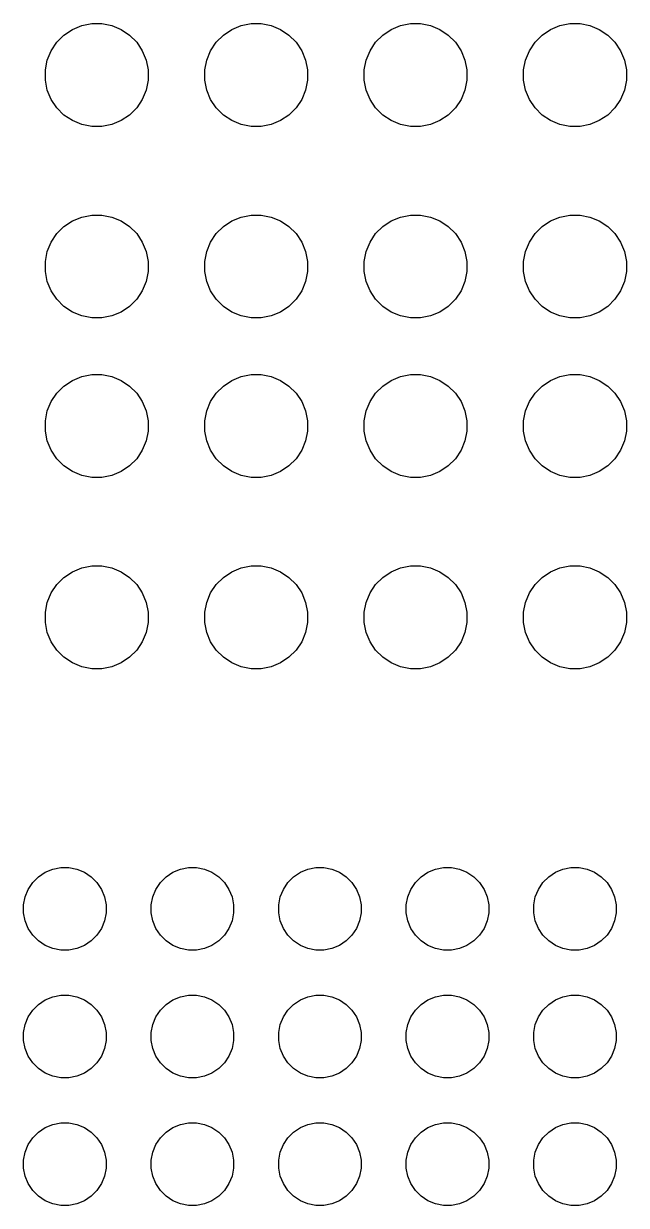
# Model space of a CAD drawing. Extents: x -0.94 to -0.14, y 0.03 to 3.35.
# Drawn here: x -0.51 to -0.138, y 1.726 to 2.455 of the extents above; entities that cross this region are included whole.
import ezdxf

# ---------------------------------------------------------------- set-up
doc = ezdxf.new("R2010")
doc.units = 0
doc.header["$MEASUREMENT"] = 0
doc.layers.add('BLACK', color=7, linetype='CONTINUOUS')

msp = doc.modelspace()

# ---------------------------------------------------------------- linework, layer by layer
at = {"layer": 'BLACK', "linetype": 'CONTINUOUS'}
for p, q in [((-0.4848, 2.44808), (-0.4796, 2.45155)), ((-0.4796, 2.45155), (-0.47382, 2.45394)), ((-0.47382, 2.45394), (-0.46769, 2.45516)), ((-0.46769, 2.45516), (-0.46144, 2.45516)), ((-0.46144, 2.45516), (-0.45531, 2.45394)), ((-0.45531, 2.45394), (-0.44953, 2.45155)), ((-0.44953, 2.45155), (-0.44434, 2.44808)), ((-0.38637, 2.44808), (-0.38117, 2.45155)), ((-0.38117, 2.45155), (-0.3754, 2.45394)), ((-0.3754, 2.45394), (-0.36927, 2.45516)), ((-0.36927, 2.45516), (-0.36302, 2.45516)), ((-0.36302, 2.45516), (-0.35688, 2.45394)), ((-0.35688, 2.45394), (-0.35111, 2.45155)), ((-0.35111, 2.45155), (-0.34591, 2.44808)), ((-0.28795, 2.44808), (-0.28275, 2.45155)), ((-0.28275, 2.45155), (-0.27697, 2.45394)), ((-0.27697, 2.45394), (-0.27084, 2.45516)), ((-0.27084, 2.45516), (-0.26459, 2.45516)), ((-0.26459, 2.45516), (-0.25846, 2.45394)), ((-0.25846, 2.45394), (-0.25268, 2.45155)), ((-0.25268, 2.45155), (-0.24749, 2.44808)), ((-0.18952, 2.44808), (-0.18432, 2.45155)), ((-0.18432, 2.45155), (-0.17855, 2.45394)), ((-0.17855, 2.45394), (-0.17242, 2.45516)), ((-0.17242, 2.45516), (-0.16617, 2.45516)), ((-0.16617, 2.45516), (-0.16003, 2.45394)), ((-0.16003, 2.45394), (-0.15426, 2.45155)), ((-0.15426, 2.45155), (-0.14906, 2.44808)), ((-0.49269, 2.43846), (-0.48922, 2.44366)), ((-0.48922, 2.44366), (-0.4848, 2.44808)), ((-0.44434, 2.44808), (-0.43992, 2.44366)), ((-0.43992, 2.44366), (-0.43644, 2.43846)), ((-0.39427, 2.43846), (-0.39079, 2.44366)), ((-0.39079, 2.44366), (-0.38637, 2.44808)), ((-0.34591, 2.44808), (-0.34149, 2.44366)), ((-0.34149, 2.44366), (-0.33802, 2.43846)), ((-0.29584, 2.43846), (-0.29237, 2.44366)), ((-0.29237, 2.44366), (-0.28795, 2.44808)), ((-0.24749, 2.44808), (-0.24307, 2.44366)), ((-0.24307, 2.44366), (-0.23959, 2.43846)), ((-0.19742, 2.43846), (-0.19394, 2.44366)), ((-0.19394, 2.44366), (-0.18952, 2.44808)), ((-0.14906, 2.44808), (-0.14464, 2.44366)), ((-0.14464, 2.44366), (-0.14117, 2.43846)), ((-0.49508, 2.43268), (-0.49269, 2.43846)), ((-0.43644, 2.43846), (-0.43405, 2.43268)), ((-0.39666, 2.43268), (-0.39427, 2.43846)), ((-0.33802, 2.43846), (-0.33563, 2.43268)), ((-0.29823, 2.43268), (-0.29584, 2.43846)), ((-0.23959, 2.43846), (-0.2372, 2.43268)), ((-0.19981, 2.43268), (-0.19742, 2.43846)), ((-0.14117, 2.43846), (-0.13877, 2.43268)), ((-0.4963, 2.42655), (-0.49508, 2.43268)), ((-0.43405, 2.43268), (-0.43283, 2.42655)), ((-0.39788, 2.42655), (-0.39666, 2.43268)), ((-0.33563, 2.43268), (-0.33441, 2.42655)), ((-0.29945, 2.42655), (-0.29823, 2.43268)), ((-0.2372, 2.43268), (-0.23598, 2.42655)), ((-0.20103, 2.42655), (-0.19981, 2.43268)), ((-0.13877, 2.43268), (-0.13756, 2.42655)), ((-0.4963, 2.4203), (-0.4963, 2.42655)), ((-0.43283, 2.42655), (-0.43283, 2.4203)), ((-0.39788, 2.4203), (-0.39788, 2.42655)), ((-0.33441, 2.42655), (-0.33441, 2.4203)), ((-0.29945, 2.4203), (-0.29945, 2.42655)), ((-0.23598, 2.42655), (-0.23598, 2.4203)), ((-0.20103, 2.4203), (-0.20103, 2.42655)), ((-0.13756, 2.42655), (-0.13756, 2.4203)), ((-0.49508, 2.41417), (-0.4963, 2.4203)), ((-0.49269, 2.40839), (-0.49508, 2.41417)), ((-0.43405, 2.41417), (-0.43644, 2.40839)), ((-0.43283, 2.4203), (-0.43405, 2.41417)), ((-0.39666, 2.41417), (-0.39788, 2.4203)), ((-0.39427, 2.40839), (-0.39666, 2.41417)), ((-0.33563, 2.41417), (-0.33802, 2.40839)), ((-0.33441, 2.4203), (-0.33563, 2.41417)), ((-0.29823, 2.41417), (-0.29945, 2.4203)), ((-0.29584, 2.40839), (-0.29823, 2.41417)), ((-0.2372, 2.41417), (-0.23959, 2.40839)), ((-0.23598, 2.4203), (-0.2372, 2.41417)), ((-0.19981, 2.41417), (-0.20103, 2.4203)), ((-0.19742, 2.40839), (-0.19981, 2.41417)), ((-0.13877, 2.41417), (-0.14117, 2.40839)), ((-0.13756, 2.4203), (-0.13877, 2.41417)), ((-0.48922, 2.40319), (-0.49269, 2.40839)), ((-0.43644, 2.40839), (-0.43992, 2.40319)), ((-0.39079, 2.40319), (-0.39427, 2.40839)), ((-0.33802, 2.40839), (-0.34149, 2.40319)), ((-0.29237, 2.40319), (-0.29584, 2.40839)), ((-0.23959, 2.40839), (-0.24307, 2.40319)), ((-0.19394, 2.40319), (-0.19742, 2.40839)), ((-0.14117, 2.40839), (-0.14464, 2.40319)), ((-0.4848, 2.39877), (-0.48922, 2.40319)), ((-0.43992, 2.40319), (-0.44434, 2.39877)), ((-0.38637, 2.39877), (-0.39079, 2.40319)), ((-0.34149, 2.40319), (-0.34591, 2.39877)), ((-0.28795, 2.39877), (-0.29237, 2.40319)), ((-0.24307, 2.40319), (-0.24749, 2.39877)), ((-0.18952, 2.39877), (-0.19394, 2.40319)), ((-0.14464, 2.40319), (-0.14906, 2.39877)), ((-0.4796, 2.3953), (-0.4848, 2.39877)), ((-0.47382, 2.39291), (-0.4796, 2.3953)), ((-0.46769, 2.39169), (-0.47382, 2.39291)), ((-0.45531, 2.39291), (-0.46144, 2.39169)), ((-0.44953, 2.3953), (-0.45531, 2.39291)), ((-0.44434, 2.39877), (-0.44953, 2.3953)), ((-0.38117, 2.3953), (-0.38637, 2.39877)), ((-0.3754, 2.39291), (-0.38117, 2.3953)), ((-0.36927, 2.39169), (-0.3754, 2.39291)), ((-0.35688, 2.39291), (-0.36302, 2.39169)), ((-0.35111, 2.3953), (-0.35688, 2.39291)), ((-0.34591, 2.39877), (-0.35111, 2.3953)), ((-0.28275, 2.3953), (-0.28795, 2.39877)), ((-0.27697, 2.39291), (-0.28275, 2.3953)), ((-0.27084, 2.39169), (-0.27697, 2.39291)), ((-0.25846, 2.39291), (-0.26459, 2.39169)), ((-0.25268, 2.3953), (-0.25846, 2.39291)), ((-0.24749, 2.39877), (-0.25268, 2.3953)), ((-0.18432, 2.3953), (-0.18952, 2.39877)), ((-0.17855, 2.39291), (-0.18432, 2.3953)), ((-0.17242, 2.39169), (-0.17855, 2.39291)), ((-0.16003, 2.39291), (-0.16617, 2.39169)), ((-0.15426, 2.3953), (-0.16003, 2.39291)), ((-0.14906, 2.39877), (-0.15426, 2.3953)), ((-0.46144, 2.39169), (-0.46769, 2.39169)), ((-0.36302, 2.39169), (-0.36927, 2.39169)), ((-0.26459, 2.39169), (-0.27084, 2.39169)), ((-0.16617, 2.39169), (-0.17242, 2.39169)), ((-0.4796, 2.33344), (-0.47382, 2.33583)), ((-0.47382, 2.33583), (-0.46769, 2.33705)), ((-0.46769, 2.33705), (-0.46144, 2.33705)), ((-0.46144, 2.33705), (-0.45531, 2.33583)), ((-0.45531, 2.33583), (-0.44953, 2.33344)), ((-0.38117, 2.33344), (-0.3754, 2.33583)), ((-0.3754, 2.33583), (-0.36927, 2.33705)), ((-0.36927, 2.33705), (-0.36302, 2.33705)), ((-0.36302, 2.33705), (-0.35688, 2.33583)), ((-0.35688, 2.33583), (-0.35111, 2.33344)), ((-0.28275, 2.33344), (-0.27697, 2.33583)), ((-0.27697, 2.33583), (-0.27084, 2.33705)), ((-0.27084, 2.33705), (-0.26459, 2.33705)), ((-0.26459, 2.33705), (-0.25846, 2.33583)), ((-0.25846, 2.33583), (-0.25268, 2.33344)), ((-0.18432, 2.33344), (-0.17855, 2.33583)), ((-0.17855, 2.33583), (-0.17242, 2.33705)), ((-0.17242, 2.33705), (-0.16617, 2.33705)), ((-0.16617, 2.33705), (-0.16003, 2.33583)), ((-0.16003, 2.33583), (-0.15426, 2.33344)), ((-0.48922, 2.32555), (-0.4848, 2.32997)), ((-0.4848, 2.32997), (-0.4796, 2.33344)), ((-0.44953, 2.33344), (-0.44434, 2.32997)), ((-0.44434, 2.32997), (-0.43992, 2.32555)), ((-0.39079, 2.32555), (-0.38637, 2.32997)), ((-0.38637, 2.32997), (-0.38117, 2.33344)), ((-0.35111, 2.33344), (-0.34591, 2.32997)), ((-0.34591, 2.32997), (-0.34149, 2.32555)), ((-0.29237, 2.32555), (-0.28795, 2.32997)), ((-0.28795, 2.32997), (-0.28275, 2.33344)), ((-0.25268, 2.33344), (-0.24749, 2.32997)), ((-0.24749, 2.32997), (-0.24307, 2.32555)), ((-0.19394, 2.32555), (-0.18952, 2.32997)), ((-0.18952, 2.32997), (-0.18432, 2.33344)), ((-0.15426, 2.33344), (-0.14906, 2.32997)), ((-0.14906, 2.32997), (-0.14464, 2.32555)), ((-0.49508, 2.31457), (-0.49269, 2.32035)), ((-0.49269, 2.32035), (-0.48922, 2.32555)), ((-0.43992, 2.32555), (-0.43644, 2.32035)), ((-0.43644, 2.32035), (-0.43405, 2.31457)), ((-0.39666, 2.31457), (-0.39427, 2.32035)), ((-0.39427, 2.32035), (-0.39079, 2.32555)), ((-0.34149, 2.32555), (-0.33802, 2.32035)), ((-0.33802, 2.32035), (-0.33563, 2.31457)), ((-0.29823, 2.31457), (-0.29584, 2.32035)), ((-0.29584, 2.32035), (-0.29237, 2.32555)), ((-0.24307, 2.32555), (-0.23959, 2.32035)), ((-0.23959, 2.32035), (-0.2372, 2.31457)), ((-0.19981, 2.31457), (-0.19742, 2.32035)), ((-0.19742, 2.32035), (-0.19394, 2.32555)), ((-0.14464, 2.32555), (-0.14117, 2.32035)), ((-0.14117, 2.32035), (-0.13877, 2.31457)), ((-0.4963, 2.30844), (-0.49508, 2.31457)), ((-0.43405, 2.31457), (-0.43283, 2.30844)), ((-0.39788, 2.30844), (-0.39666, 2.31457)), ((-0.33563, 2.31457), (-0.33441, 2.30844)), ((-0.29945, 2.30844), (-0.29823, 2.31457)), ((-0.2372, 2.31457), (-0.23598, 2.30844)), ((-0.20103, 2.30844), (-0.19981, 2.31457)), ((-0.13877, 2.31457), (-0.13756, 2.30844)), ((-0.4963, 2.30219), (-0.4963, 2.30844)), ((-0.43283, 2.30844), (-0.43283, 2.30219)), ((-0.39788, 2.30219), (-0.39788, 2.30844)), ((-0.33441, 2.30844), (-0.33441, 2.30219)), ((-0.29945, 2.30219), (-0.29945, 2.30844)), ((-0.23598, 2.30844), (-0.23598, 2.30219)), ((-0.20103, 2.30219), (-0.20103, 2.30844)), ((-0.13756, 2.30844), (-0.13756, 2.30219)), ((-0.49508, 2.29606), (-0.4963, 2.30219)), ((-0.43283, 2.30219), (-0.43405, 2.29606)), ((-0.39666, 2.29606), (-0.39788, 2.30219)), ((-0.33441, 2.30219), (-0.33563, 2.29606)), ((-0.29823, 2.29606), (-0.29945, 2.30219)), ((-0.23598, 2.30219), (-0.2372, 2.29606)), ((-0.19981, 2.29606), (-0.20103, 2.30219)), ((-0.13756, 2.30219), (-0.13877, 2.29606)), ((-0.49269, 2.29028), (-0.49508, 2.29606)), ((-0.48922, 2.28508), (-0.49269, 2.29028)), ((-0.43644, 2.29028), (-0.43992, 2.28508)), ((-0.43405, 2.29606), (-0.43644, 2.29028)), ((-0.39427, 2.29028), (-0.39666, 2.29606)), ((-0.39079, 2.28508), (-0.39427, 2.29028)), ((-0.33802, 2.29028), (-0.34149, 2.28508)), ((-0.33563, 2.29606), (-0.33802, 2.29028)), ((-0.29584, 2.29028), (-0.29823, 2.29606)), ((-0.29237, 2.28508), (-0.29584, 2.29028)), ((-0.23959, 2.29028), (-0.24307, 2.28508)), ((-0.2372, 2.29606), (-0.23959, 2.29028)), ((-0.19742, 2.29028), (-0.19981, 2.29606)), ((-0.19394, 2.28508), (-0.19742, 2.29028)), ((-0.14117, 2.29028), (-0.14464, 2.28508)), ((-0.13877, 2.29606), (-0.14117, 2.29028)), ((-0.4848, 2.28066), (-0.48922, 2.28508)), ((-0.43992, 2.28508), (-0.44434, 2.28066)), ((-0.38637, 2.28066), (-0.39079, 2.28508)), ((-0.34149, 2.28508), (-0.34591, 2.28066)), ((-0.28795, 2.28066), (-0.29237, 2.28508)), ((-0.24307, 2.28508), (-0.24749, 2.28066)), ((-0.18952, 2.28066), (-0.19394, 2.28508)), ((-0.14464, 2.28508), (-0.14906, 2.28066)), ((-0.4796, 2.27719), (-0.4848, 2.28066)), ((-0.47382, 2.2748), (-0.4796, 2.27719)), ((-0.44953, 2.27719), (-0.45531, 2.2748)), ((-0.44434, 2.28066), (-0.44953, 2.27719)), ((-0.38117, 2.27719), (-0.38637, 2.28066)), ((-0.3754, 2.2748), (-0.38117, 2.27719)), ((-0.35111, 2.27719), (-0.35688, 2.2748)), ((-0.34591, 2.28066), (-0.35111, 2.27719)), ((-0.28275, 2.27719), (-0.28795, 2.28066)), ((-0.27697, 2.2748), (-0.28275, 2.27719)), ((-0.25268, 2.27719), (-0.25846, 2.2748)), ((-0.24749, 2.28066), (-0.25268, 2.27719)), ((-0.18432, 2.27719), (-0.18952, 2.28066)), ((-0.17855, 2.2748), (-0.18432, 2.27719)), ((-0.15426, 2.27719), (-0.16003, 2.2748)), ((-0.14906, 2.28066), (-0.15426, 2.27719)), ((-0.46769, 2.27358), (-0.47382, 2.2748)), ((-0.46144, 2.27358), (-0.46769, 2.27358)), ((-0.45531, 2.2748), (-0.46144, 2.27358)), ((-0.36927, 2.27358), (-0.3754, 2.2748)), ((-0.36302, 2.27358), (-0.36927, 2.27358)), ((-0.35688, 2.2748), (-0.36302, 2.27358)), ((-0.27084, 2.27358), (-0.27697, 2.2748)), ((-0.26459, 2.27358), (-0.27084, 2.27358)), ((-0.25846, 2.2748), (-0.26459, 2.27358)), ((-0.17242, 2.27358), (-0.17855, 2.2748)), ((-0.16617, 2.27358), (-0.17242, 2.27358)), ((-0.16003, 2.2748), (-0.16617, 2.27358)), ((-0.48922, 2.22712), (-0.4848, 2.23154)), ((-0.4848, 2.23154), (-0.4796, 2.23501)), ((-0.4796, 2.23501), (-0.47382, 2.23741)), ((-0.47382, 2.23741), (-0.46769, 2.23863)), ((-0.46769, 2.23863), (-0.46144, 2.23863)), ((-0.46144, 2.23863), (-0.45531, 2.23741)), ((-0.45531, 2.23741), (-0.44953, 2.23501)), ((-0.44953, 2.23501), (-0.44434, 2.23154)), ((-0.44434, 2.23154), (-0.43992, 2.22712)), ((-0.39079, 2.22712), (-0.38637, 2.23154)), ((-0.38637, 2.23154), (-0.38117, 2.23501)), ((-0.38117, 2.23501), (-0.3754, 2.23741)), ((-0.3754, 2.23741), (-0.36927, 2.23863)), ((-0.36927, 2.23863), (-0.36302, 2.23863)), ((-0.36302, 2.23863), (-0.35688, 2.23741)), ((-0.35688, 2.23741), (-0.35111, 2.23501)), ((-0.35111, 2.23501), (-0.34591, 2.23154)), ((-0.34591, 2.23154), (-0.34149, 2.22712)), ((-0.29237, 2.22712), (-0.28795, 2.23154)), ((-0.28795, 2.23154), (-0.28275, 2.23501)), ((-0.28275, 2.23501), (-0.27697, 2.23741)), ((-0.27697, 2.23741), (-0.27084, 2.23863)), ((-0.27084, 2.23863), (-0.26459, 2.23863)), ((-0.26459, 2.23863), (-0.25846, 2.23741)), ((-0.25846, 2.23741), (-0.25268, 2.23501)), ((-0.25268, 2.23501), (-0.24749, 2.23154)), ((-0.24749, 2.23154), (-0.24307, 2.22712)), ((-0.19394, 2.22712), (-0.18952, 2.23154)), ((-0.18952, 2.23154), (-0.18432, 2.23501)), ((-0.18432, 2.23501), (-0.17855, 2.23741)), ((-0.17855, 2.23741), (-0.17242, 2.23863)), ((-0.17242, 2.23863), (-0.16617, 2.23863)), ((-0.16617, 2.23863), (-0.16003, 2.23741)), ((-0.16003, 2.23741), (-0.15426, 2.23501)), ((-0.15426, 2.23501), (-0.14906, 2.23154)), ((-0.14906, 2.23154), (-0.14464, 2.22712)), ((-0.49269, 2.22192), (-0.48922, 2.22712)), ((-0.43992, 2.22712), (-0.43644, 2.22192)), ((-0.39427, 2.22192), (-0.39079, 2.22712)), ((-0.34149, 2.22712), (-0.33802, 2.22192)), ((-0.29584, 2.22192), (-0.29237, 2.22712)), ((-0.24307, 2.22712), (-0.23959, 2.22192)), ((-0.19742, 2.22192), (-0.19394, 2.22712)), ((-0.14464, 2.22712), (-0.14117, 2.22192)), ((-0.49508, 2.21615), (-0.49269, 2.22192)), ((-0.43644, 2.22192), (-0.43405, 2.21615)), ((-0.39666, 2.21615), (-0.39427, 2.22192)), ((-0.33802, 2.22192), (-0.33563, 2.21615)), ((-0.29823, 2.21615), (-0.29584, 2.22192)), ((-0.23959, 2.22192), (-0.2372, 2.21615)), ((-0.19981, 2.21615), (-0.19742, 2.22192)), ((-0.14117, 2.22192), (-0.13877, 2.21615)), ((-0.4963, 2.21002), (-0.49508, 2.21615)), ((-0.4963, 2.20376), (-0.4963, 2.21002)), ((-0.43405, 2.21615), (-0.43283, 2.21002)), ((-0.43283, 2.21002), (-0.43283, 2.20376)), ((-0.39788, 2.21002), (-0.39666, 2.21615)), ((-0.39788, 2.20376), (-0.39788, 2.21002)), ((-0.33563, 2.21615), (-0.33441, 2.21002)), ((-0.33441, 2.21002), (-0.33441, 2.20376)), ((-0.29945, 2.21002), (-0.29823, 2.21615)), ((-0.29945, 2.20376), (-0.29945, 2.21002)), ((-0.2372, 2.21615), (-0.23598, 2.21002)), ((-0.23598, 2.21002), (-0.23598, 2.20376)), ((-0.20103, 2.21002), (-0.19981, 2.21615)), ((-0.20103, 2.20376), (-0.20103, 2.21002)), ((-0.13877, 2.21615), (-0.13756, 2.21002)), ((-0.13756, 2.21002), (-0.13756, 2.20376)), ((-0.49508, 2.19763), (-0.4963, 2.20376)), ((-0.43283, 2.20376), (-0.43405, 2.19763)), ((-0.39666, 2.19763), (-0.39788, 2.20376)), ((-0.33441, 2.20376), (-0.33563, 2.19763)), ((-0.29823, 2.19763), (-0.29945, 2.20376)), ((-0.23598, 2.20376), (-0.2372, 2.19763)), ((-0.19981, 2.19763), (-0.20103, 2.20376)), ((-0.13756, 2.20376), (-0.13877, 2.19763)), ((-0.49269, 2.19186), (-0.49508, 2.19763)), ((-0.43405, 2.19763), (-0.43644, 2.19186)), ((-0.39427, 2.19186), (-0.39666, 2.19763)), ((-0.33563, 2.19763), (-0.33802, 2.19186)), ((-0.29584, 2.19186), (-0.29823, 2.19763)), ((-0.2372, 2.19763), (-0.23959, 2.19186)), ((-0.19742, 2.19186), (-0.19981, 2.19763)), ((-0.13877, 2.19763), (-0.14117, 2.19186)), ((-0.48922, 2.18666), (-0.49269, 2.19186)), ((-0.43644, 2.19186), (-0.43992, 2.18666)), ((-0.39079, 2.18666), (-0.39427, 2.19186)), ((-0.33802, 2.19186), (-0.34149, 2.18666)), ((-0.29237, 2.18666), (-0.29584, 2.19186)), ((-0.23959, 2.19186), (-0.24307, 2.18666)), ((-0.19394, 2.18666), (-0.19742, 2.19186)), ((-0.14117, 2.19186), (-0.14464, 2.18666)), ((-0.4848, 2.18224), (-0.48922, 2.18666)), ((-0.4796, 2.17877), (-0.4848, 2.18224)), ((-0.44434, 2.18224), (-0.44953, 2.17877)), ((-0.43992, 2.18666), (-0.44434, 2.18224)), ((-0.38637, 2.18224), (-0.39079, 2.18666)), ((-0.38117, 2.17877), (-0.38637, 2.18224)), ((-0.34591, 2.18224), (-0.35111, 2.17877)), ((-0.34149, 2.18666), (-0.34591, 2.18224)), ((-0.28795, 2.18224), (-0.29237, 2.18666)), ((-0.28275, 2.17877), (-0.28795, 2.18224)), ((-0.24749, 2.18224), (-0.25268, 2.17877)), ((-0.24307, 2.18666), (-0.24749, 2.18224)), ((-0.18952, 2.18224), (-0.19394, 2.18666)), ((-0.18432, 2.17877), (-0.18952, 2.18224)), ((-0.14906, 2.18224), (-0.15426, 2.17877)), ((-0.14464, 2.18666), (-0.14906, 2.18224)), ((-0.47382, 2.17637), (-0.4796, 2.17877)), ((-0.46769, 2.17515), (-0.47382, 2.17637)), ((-0.46144, 2.17515), (-0.46769, 2.17515)), ((-0.45531, 2.17637), (-0.46144, 2.17515)), ((-0.44953, 2.17877), (-0.45531, 2.17637)), ((-0.3754, 2.17637), (-0.38117, 2.17877)), ((-0.36927, 2.17515), (-0.3754, 2.17637)), ((-0.36302, 2.17515), (-0.36927, 2.17515)), ((-0.35688, 2.17637), (-0.36302, 2.17515)), ((-0.35111, 2.17877), (-0.35688, 2.17637)), ((-0.27697, 2.17637), (-0.28275, 2.17877)), ((-0.27084, 2.17515), (-0.27697, 2.17637)), ((-0.26459, 2.17515), (-0.27084, 2.17515)), ((-0.25846, 2.17637), (-0.26459, 2.17515)), ((-0.25268, 2.17877), (-0.25846, 2.17637)), ((-0.17855, 2.17637), (-0.18432, 2.17877)), ((-0.17242, 2.17515), (-0.17855, 2.17637)), ((-0.16617, 2.17515), (-0.17242, 2.17515)), ((-0.16003, 2.17637), (-0.16617, 2.17515)), ((-0.15426, 2.17877), (-0.16003, 2.17637)), ((-0.4848, 2.11343), (-0.4796, 2.1169)), ((-0.4796, 2.1169), (-0.47382, 2.1193)), ((-0.47382, 2.1193), (-0.46769, 2.12052)), ((-0.46769, 2.12052), (-0.46144, 2.12052)), ((-0.46144, 2.12052), (-0.45531, 2.1193)), ((-0.45531, 2.1193), (-0.44953, 2.1169)), ((-0.44953, 2.1169), (-0.44434, 2.11343)), ((-0.38637, 2.11343), (-0.38117, 2.1169)), ((-0.38117, 2.1169), (-0.3754, 2.1193)), ((-0.3754, 2.1193), (-0.36927, 2.12052)), ((-0.36927, 2.12052), (-0.36302, 2.12052)), ((-0.36302, 2.12052), (-0.35688, 2.1193)), ((-0.35688, 2.1193), (-0.35111, 2.1169)), ((-0.35111, 2.1169), (-0.34591, 2.11343)), ((-0.28795, 2.11343), (-0.28275, 2.1169)), ((-0.28275, 2.1169), (-0.27697, 2.1193)), ((-0.27697, 2.1193), (-0.27084, 2.12052)), ((-0.27084, 2.12052), (-0.26459, 2.12052)), ((-0.26459, 2.12052), (-0.25846, 2.1193)), ((-0.25846, 2.1193), (-0.25268, 2.1169)), ((-0.25268, 2.1169), (-0.24749, 2.11343)), ((-0.18952, 2.11343), (-0.18432, 2.1169)), ((-0.18432, 2.1169), (-0.17855, 2.1193)), ((-0.17855, 2.1193), (-0.17242, 2.12052)), ((-0.17242, 2.12052), (-0.16617, 2.12052)), ((-0.16617, 2.12052), (-0.16003, 2.1193)), ((-0.16003, 2.1193), (-0.15426, 2.1169)), ((-0.15426, 2.1169), (-0.14906, 2.11343)), ((-0.49269, 2.10381), (-0.48922, 2.10901)), ((-0.48922, 2.10901), (-0.4848, 2.11343)), ((-0.44434, 2.11343), (-0.43992, 2.10901)), ((-0.43992, 2.10901), (-0.43644, 2.10381)), ((-0.39427, 2.10381), (-0.39079, 2.10901)), ((-0.39079, 2.10901), (-0.38637, 2.11343)), ((-0.34591, 2.11343), (-0.34149, 2.10901)), ((-0.34149, 2.10901), (-0.33802, 2.10381)), ((-0.29584, 2.10381), (-0.29237, 2.10901)), ((-0.29237, 2.10901), (-0.28795, 2.11343)), ((-0.24749, 2.11343), (-0.24307, 2.10901)), ((-0.24307, 2.10901), (-0.23959, 2.10381)), ((-0.19742, 2.10381), (-0.19394, 2.10901)), ((-0.19394, 2.10901), (-0.18952, 2.11343)), ((-0.14906, 2.11343), (-0.14464, 2.10901)), ((-0.14464, 2.10901), (-0.14117, 2.10381)), ((-0.49508, 2.09804), (-0.49269, 2.10381)), ((-0.43644, 2.10381), (-0.43405, 2.09804)), ((-0.39666, 2.09804), (-0.39427, 2.10381)), ((-0.33802, 2.10381), (-0.33563, 2.09804)), ((-0.29823, 2.09804), (-0.29584, 2.10381)), ((-0.23959, 2.10381), (-0.2372, 2.09804)), ((-0.19981, 2.09804), (-0.19742, 2.10381)), ((-0.14117, 2.10381), (-0.13877, 2.09804)), ((-0.4963, 2.09191), (-0.49508, 2.09804)), ((-0.43405, 2.09804), (-0.43283, 2.09191)), ((-0.39788, 2.09191), (-0.39666, 2.09804)), ((-0.33563, 2.09804), (-0.33441, 2.09191)), ((-0.29945, 2.09191), (-0.29823, 2.09804)), ((-0.2372, 2.09804), (-0.23598, 2.09191)), ((-0.20103, 2.09191), (-0.19981, 2.09804)), ((-0.13877, 2.09804), (-0.13756, 2.09191)), ((-0.4963, 2.08565), (-0.4963, 2.09191)), ((-0.43283, 2.09191), (-0.43283, 2.08565)), ((-0.39788, 2.08565), (-0.39788, 2.09191)), ((-0.33441, 2.09191), (-0.33441, 2.08565)), ((-0.29945, 2.08565), (-0.29945, 2.09191)), ((-0.23598, 2.09191), (-0.23598, 2.08565)), ((-0.20103, 2.08565), (-0.20103, 2.09191)), ((-0.13756, 2.09191), (-0.13756, 2.08565)), ((-0.49508, 2.07952), (-0.4963, 2.08565)), ((-0.49269, 2.07375), (-0.49508, 2.07952)), ((-0.43405, 2.07952), (-0.43644, 2.07375)), ((-0.43283, 2.08565), (-0.43405, 2.07952)), ((-0.39666, 2.07952), (-0.39788, 2.08565)), ((-0.39427, 2.07375), (-0.39666, 2.07952)), ((-0.33563, 2.07952), (-0.33802, 2.07375)), ((-0.33441, 2.08565), (-0.33563, 2.07952)), ((-0.29823, 2.07952), (-0.29945, 2.08565)), ((-0.29584, 2.07375), (-0.29823, 2.07952)), ((-0.2372, 2.07952), (-0.23959, 2.07375)), ((-0.23598, 2.08565), (-0.2372, 2.07952)), ((-0.19981, 2.07952), (-0.20103, 2.08565)), ((-0.19742, 2.07375), (-0.19981, 2.07952)), ((-0.13877, 2.07952), (-0.14117, 2.07375)), ((-0.13756, 2.08565), (-0.13877, 2.07952)), ((-0.48922, 2.06855), (-0.49269, 2.07375)), ((-0.43644, 2.07375), (-0.43992, 2.06855)), ((-0.39079, 2.06855), (-0.39427, 2.07375)), ((-0.33802, 2.07375), (-0.34149, 2.06855)), ((-0.29237, 2.06855), (-0.29584, 2.07375)), ((-0.23959, 2.07375), (-0.24307, 2.06855)), ((-0.19394, 2.06855), (-0.19742, 2.07375)), ((-0.14117, 2.07375), (-0.14464, 2.06855)), ((-0.4848, 2.06413), (-0.48922, 2.06855)), ((-0.4796, 2.06066), (-0.4848, 2.06413)), ((-0.44434, 2.06413), (-0.44953, 2.06066)), ((-0.43992, 2.06855), (-0.44434, 2.06413)), ((-0.38637, 2.06413), (-0.39079, 2.06855)), ((-0.38117, 2.06066), (-0.38637, 2.06413)), ((-0.34591, 2.06413), (-0.35111, 2.06066)), ((-0.34149, 2.06855), (-0.34591, 2.06413)), ((-0.28795, 2.06413), (-0.29237, 2.06855)), ((-0.28275, 2.06066), (-0.28795, 2.06413)), ((-0.24749, 2.06413), (-0.25268, 2.06066)), ((-0.24307, 2.06855), (-0.24749, 2.06413)), ((-0.18952, 2.06413), (-0.19394, 2.06855)), ((-0.18432, 2.06066), (-0.18952, 2.06413)), ((-0.14906, 2.06413), (-0.15426, 2.06066)), ((-0.14464, 2.06855), (-0.14906, 2.06413)), ((-0.47382, 2.05826), (-0.4796, 2.06066)), ((-0.46769, 2.05704), (-0.47382, 2.05826)), ((-0.46144, 2.05704), (-0.46769, 2.05704)), ((-0.45531, 2.05826), (-0.46144, 2.05704)), ((-0.44953, 2.06066), (-0.45531, 2.05826)), ((-0.3754, 2.05826), (-0.38117, 2.06066)), ((-0.36927, 2.05704), (-0.3754, 2.05826)), ((-0.36302, 2.05704), (-0.36927, 2.05704)), ((-0.35688, 2.05826), (-0.36302, 2.05704)), ((-0.35111, 2.06066), (-0.35688, 2.05826)), ((-0.27697, 2.05826), (-0.28275, 2.06066)), ((-0.27084, 2.05704), (-0.27697, 2.05826)), ((-0.26459, 2.05704), (-0.27084, 2.05704)), ((-0.25846, 2.05826), (-0.26459, 2.05704)), ((-0.25268, 2.06066), (-0.25846, 2.05826)), ((-0.17855, 2.05826), (-0.18432, 2.06066)), ((-0.17242, 2.05704), (-0.17855, 2.05826)), ((-0.16617, 2.05704), (-0.17242, 2.05704)), ((-0.16003, 2.05826), (-0.16617, 2.05704)), ((-0.15426, 2.06066), (-0.16003, 2.05826)), ((-0.49632, 1.93143), (-0.49168, 1.93335)), ((-0.49168, 1.93335), (-0.48676, 1.93433)), ((-0.48676, 1.93433), (-0.48174, 1.93433)), ((-0.48174, 1.93433), (-0.47682, 1.93335)), ((-0.47682, 1.93335), (-0.47219, 1.93143)), ((-0.41758, 1.93143), (-0.41294, 1.93335)), ((-0.41294, 1.93335), (-0.40802, 1.93433)), ((-0.40802, 1.93433), (-0.403, 1.93433)), ((-0.403, 1.93433), (-0.39808, 1.93335)), ((-0.39808, 1.93335), (-0.39345, 1.93143)), ((-0.33883, 1.93143), (-0.3342, 1.93335)), ((-0.3342, 1.93335), (-0.32928, 1.93433)), ((-0.32928, 1.93433), (-0.32426, 1.93433)), ((-0.32426, 1.93433), (-0.31934, 1.93335)), ((-0.31934, 1.93335), (-0.31471, 1.93143)), ((-0.26009, 1.93143), (-0.25546, 1.93335)), ((-0.25546, 1.93335), (-0.25054, 1.93433)), ((-0.25054, 1.93433), (-0.24552, 1.93433)), ((-0.24552, 1.93433), (-0.2406, 1.93335)), ((-0.2406, 1.93335), (-0.23597, 1.93143)), ((-0.18135, 1.93143), (-0.17672, 1.93335)), ((-0.17672, 1.93335), (-0.1718, 1.93433)), ((-0.1718, 1.93433), (-0.16678, 1.93433)), ((-0.16678, 1.93433), (-0.16186, 1.93335)), ((-0.16186, 1.93335), (-0.15723, 1.93143)), ((-0.50403, 1.92509), (-0.50049, 1.92864)), ((-0.50049, 1.92864), (-0.49632, 1.93143)), ((-0.47219, 1.93143), (-0.46802, 1.92864)), ((-0.46802, 1.92864), (-0.46447, 1.92509)), ((-0.42529, 1.92509), (-0.42175, 1.92864)), ((-0.42175, 1.92864), (-0.41758, 1.93143)), ((-0.39345, 1.93143), (-0.38928, 1.92864)), ((-0.38928, 1.92864), (-0.38573, 1.92509)), ((-0.34655, 1.92509), (-0.34301, 1.92864)), ((-0.34301, 1.92864), (-0.33883, 1.93143)), ((-0.31471, 1.93143), (-0.31054, 1.92864)), ((-0.31054, 1.92864), (-0.30699, 1.92509)), ((-0.26781, 1.92509), (-0.26427, 1.92864)), ((-0.26427, 1.92864), (-0.26009, 1.93143)), ((-0.23597, 1.93143), (-0.2318, 1.92864)), ((-0.2318, 1.92864), (-0.22825, 1.92509)), ((-0.18907, 1.92509), (-0.18553, 1.92864)), ((-0.18553, 1.92864), (-0.18135, 1.93143)), ((-0.15723, 1.93143), (-0.15306, 1.92864)), ((-0.15306, 1.92864), (-0.14951, 1.92509)), ((-0.50874, 1.91629), (-0.50682, 1.92092)), ((-0.50682, 1.92092), (-0.50403, 1.92509)), ((-0.46447, 1.92509), (-0.46168, 1.92092)), ((-0.46168, 1.92092), (-0.45976, 1.91629)), ((-0.43, 1.91629), (-0.42808, 1.92092)), ((-0.42808, 1.92092), (-0.42529, 1.92509)), ((-0.38573, 1.92509), (-0.38294, 1.92092)), ((-0.38294, 1.92092), (-0.38102, 1.91629)), ((-0.35126, 1.91629), (-0.34934, 1.92092)), ((-0.34934, 1.92092), (-0.34655, 1.92509)), ((-0.30699, 1.92509), (-0.3042, 1.92092)), ((-0.3042, 1.92092), (-0.30228, 1.91629)), ((-0.27252, 1.91629), (-0.2706, 1.92092)), ((-0.2706, 1.92092), (-0.26781, 1.92509)), ((-0.22825, 1.92509), (-0.22546, 1.92092)), ((-0.22546, 1.92092), (-0.22354, 1.91629)), ((-0.19378, 1.91629), (-0.19186, 1.92092)), ((-0.19186, 1.92092), (-0.18907, 1.92509)), ((-0.14951, 1.92509), (-0.14672, 1.92092)), ((-0.14672, 1.92092), (-0.1448, 1.91629)), ((-0.50972, 1.91137), (-0.50874, 1.91629)), ((-0.50972, 1.90635), (-0.50972, 1.91137)), ((-0.45976, 1.91629), (-0.45878, 1.91137)), ((-0.45878, 1.91137), (-0.45878, 1.90635)), ((-0.43098, 1.91137), (-0.43, 1.91629)), ((-0.43098, 1.90635), (-0.43098, 1.91137)), ((-0.38102, 1.91629), (-0.38004, 1.91137)), ((-0.38004, 1.91137), (-0.38004, 1.90635)), ((-0.35224, 1.91137), (-0.35126, 1.91629)), ((-0.35224, 1.90635), (-0.35224, 1.91137)), ((-0.30228, 1.91629), (-0.3013, 1.91137)), ((-0.3013, 1.91137), (-0.3013, 1.90635)), ((-0.2735, 1.91137), (-0.27252, 1.91629)), ((-0.2735, 1.90635), (-0.2735, 1.91137)), ((-0.22354, 1.91629), (-0.22256, 1.91137)), ((-0.22256, 1.91137), (-0.22256, 1.90635)), ((-0.19476, 1.91137), (-0.19378, 1.91629)), ((-0.19476, 1.90635), (-0.19476, 1.91137)), ((-0.1448, 1.91629), (-0.14382, 1.91137)), ((-0.14382, 1.91137), (-0.14382, 1.90635)), ((-0.50874, 1.90143), (-0.50972, 1.90635)), ((-0.45878, 1.90635), (-0.45976, 1.90143)), ((-0.43, 1.90143), (-0.43098, 1.90635)), ((-0.38004, 1.90635), (-0.38102, 1.90143)), ((-0.35126, 1.90143), (-0.35224, 1.90635)), ((-0.3013, 1.90635), (-0.30228, 1.90143)), ((-0.27252, 1.90143), (-0.2735, 1.90635)), ((-0.22256, 1.90635), (-0.22354, 1.90143)), ((-0.19378, 1.90143), (-0.19476, 1.90635)), ((-0.14382, 1.90635), (-0.1448, 1.90143)), ((-0.50682, 1.89679), (-0.50874, 1.90143)), ((-0.50403, 1.89262), (-0.50682, 1.89679)), ((-0.46168, 1.89679), (-0.46447, 1.89262)), ((-0.45976, 1.90143), (-0.46168, 1.89679)), ((-0.42808, 1.89679), (-0.43, 1.90143)), ((-0.42529, 1.89262), (-0.42808, 1.89679)), ((-0.38294, 1.89679), (-0.38573, 1.89262)), ((-0.38102, 1.90143), (-0.38294, 1.89679)), ((-0.34934, 1.89679), (-0.35126, 1.90143)), ((-0.34655, 1.89262), (-0.34934, 1.89679)), ((-0.3042, 1.89679), (-0.30699, 1.89262)), ((-0.30228, 1.90143), (-0.3042, 1.89679)), ((-0.2706, 1.89679), (-0.27252, 1.90143)), ((-0.26781, 1.89262), (-0.2706, 1.89679)), ((-0.22546, 1.89679), (-0.22825, 1.89262)), ((-0.22354, 1.90143), (-0.22546, 1.89679)), ((-0.19186, 1.89679), (-0.19378, 1.90143)), ((-0.18907, 1.89262), (-0.19186, 1.89679)), ((-0.14672, 1.89679), (-0.14951, 1.89262)), ((-0.1448, 1.90143), (-0.14672, 1.89679)), ((-0.50049, 1.88908), (-0.50403, 1.89262)), ((-0.49632, 1.88629), (-0.50049, 1.88908)), ((-0.46802, 1.88908), (-0.47219, 1.88629)), ((-0.46447, 1.89262), (-0.46802, 1.88908)), ((-0.42175, 1.88908), (-0.42529, 1.89262)), ((-0.41758, 1.88629), (-0.42175, 1.88908)), ((-0.38928, 1.88908), (-0.39345, 1.88629)), ((-0.38573, 1.89262), (-0.38928, 1.88908)), ((-0.34301, 1.88908), (-0.34655, 1.89262)), ((-0.33883, 1.88629), (-0.34301, 1.88908)), ((-0.31054, 1.88908), (-0.31471, 1.88629)), ((-0.30699, 1.89262), (-0.31054, 1.88908)), ((-0.26427, 1.88908), (-0.26781, 1.89262)), ((-0.26009, 1.88629), (-0.26427, 1.88908)), ((-0.2318, 1.88908), (-0.23597, 1.88629)), ((-0.22825, 1.89262), (-0.2318, 1.88908)), ((-0.18553, 1.88908), (-0.18907, 1.89262)), ((-0.18135, 1.88629), (-0.18553, 1.88908)), ((-0.15306, 1.88908), (-0.15723, 1.88629)), ((-0.14951, 1.89262), (-0.15306, 1.88908)), ((-0.49168, 1.88437), (-0.49632, 1.88629)), ((-0.48676, 1.88339), (-0.49168, 1.88437)), ((-0.48174, 1.88339), (-0.48676, 1.88339)), ((-0.47682, 1.88437), (-0.48174, 1.88339)), ((-0.47219, 1.88629), (-0.47682, 1.88437)), ((-0.41294, 1.88437), (-0.41758, 1.88629)), ((-0.40802, 1.88339), (-0.41294, 1.88437)), ((-0.403, 1.88339), (-0.40802, 1.88339)), ((-0.39808, 1.88437), (-0.403, 1.88339)), ((-0.39345, 1.88629), (-0.39808, 1.88437)), ((-0.3342, 1.88437), (-0.33883, 1.88629)), ((-0.32928, 1.88339), (-0.3342, 1.88437)), ((-0.32426, 1.88339), (-0.32928, 1.88339)), ((-0.31934, 1.88437), (-0.32426, 1.88339)), ((-0.31471, 1.88629), (-0.31934, 1.88437)), ((-0.25546, 1.88437), (-0.26009, 1.88629)), ((-0.25054, 1.88339), (-0.25546, 1.88437)), ((-0.24552, 1.88339), (-0.25054, 1.88339)), ((-0.2406, 1.88437), (-0.24552, 1.88339)), ((-0.23597, 1.88629), (-0.2406, 1.88437)), ((-0.17672, 1.88437), (-0.18135, 1.88629)), ((-0.1718, 1.88339), (-0.17672, 1.88437)), ((-0.16678, 1.88339), (-0.1718, 1.88339)), ((-0.16186, 1.88437), (-0.16678, 1.88339)), ((-0.15723, 1.88629), (-0.16186, 1.88437)), ((-0.50049, 1.8499), (-0.49632, 1.85269)), ((-0.49632, 1.85269), (-0.49168, 1.85461)), ((-0.49168, 1.85461), (-0.48676, 1.85559)), ((-0.48676, 1.85559), (-0.48174, 1.85559)), ((-0.48174, 1.85559), (-0.47682, 1.85461)), ((-0.47682, 1.85461), (-0.47219, 1.85269)), ((-0.47219, 1.85269), (-0.46802, 1.8499)), ((-0.42175, 1.8499), (-0.41758, 1.85269)), ((-0.41758, 1.85269), (-0.41294, 1.85461)), ((-0.41294, 1.85461), (-0.40802, 1.85559)), ((-0.40802, 1.85559), (-0.403, 1.85559)), ((-0.403, 1.85559), (-0.39808, 1.85461)), ((-0.39808, 1.85461), (-0.39345, 1.85269)), ((-0.39345, 1.85269), (-0.38928, 1.8499)), ((-0.34301, 1.8499), (-0.33883, 1.85269)), ((-0.33883, 1.85269), (-0.3342, 1.85461)), ((-0.3342, 1.85461), (-0.32928, 1.85559)), ((-0.32928, 1.85559), (-0.32426, 1.85559)), ((-0.32426, 1.85559), (-0.31934, 1.85461)), ((-0.31934, 1.85461), (-0.31471, 1.85269)), ((-0.31471, 1.85269), (-0.31054, 1.8499)), ((-0.26427, 1.8499), (-0.26009, 1.85269)), ((-0.26009, 1.85269), (-0.25546, 1.85461)), ((-0.25546, 1.85461), (-0.25054, 1.85559)), ((-0.25054, 1.85559), (-0.24552, 1.85559)), ((-0.24552, 1.85559), (-0.2406, 1.85461)), ((-0.2406, 1.85461), (-0.23597, 1.85269)), ((-0.23597, 1.85269), (-0.2318, 1.8499)), ((-0.18553, 1.8499), (-0.18135, 1.85269)), ((-0.18135, 1.85269), (-0.17672, 1.85461)), ((-0.17672, 1.85461), (-0.1718, 1.85559)), ((-0.1718, 1.85559), (-0.16678, 1.85559)), ((-0.16678, 1.85559), (-0.16186, 1.85461)), ((-0.16186, 1.85461), (-0.15723, 1.85269)), ((-0.15723, 1.85269), (-0.15306, 1.8499)), ((-0.50682, 1.84218), (-0.50403, 1.84635)), ((-0.50403, 1.84635), (-0.50049, 1.8499)), ((-0.46802, 1.8499), (-0.46447, 1.84635)), ((-0.46447, 1.84635), (-0.46168, 1.84218)), ((-0.42808, 1.84218), (-0.42529, 1.84635)), ((-0.42529, 1.84635), (-0.42175, 1.8499)), ((-0.38928, 1.8499), (-0.38573, 1.84635)), ((-0.38573, 1.84635), (-0.38294, 1.84218)), ((-0.34934, 1.84218), (-0.34655, 1.84635)), ((-0.34655, 1.84635), (-0.34301, 1.8499)), ((-0.31054, 1.8499), (-0.30699, 1.84635)), ((-0.30699, 1.84635), (-0.3042, 1.84218)), ((-0.2706, 1.84218), (-0.26781, 1.84635)), ((-0.26781, 1.84635), (-0.26427, 1.8499)), ((-0.2318, 1.8499), (-0.22825, 1.84635)), ((-0.22825, 1.84635), (-0.22546, 1.84218)), ((-0.19186, 1.84218), (-0.18907, 1.84635)), ((-0.18907, 1.84635), (-0.18553, 1.8499)), ((-0.15306, 1.8499), (-0.14951, 1.84635)), ((-0.14951, 1.84635), (-0.14672, 1.84218)), ((-0.50874, 1.83755), (-0.50682, 1.84218)), ((-0.46168, 1.84218), (-0.45976, 1.83755)), ((-0.43, 1.83755), (-0.42808, 1.84218)), ((-0.38294, 1.84218), (-0.38102, 1.83755)), ((-0.35126, 1.83755), (-0.34934, 1.84218)), ((-0.3042, 1.84218), (-0.30228, 1.83755)), ((-0.27252, 1.83755), (-0.2706, 1.84218)), ((-0.22546, 1.84218), (-0.22354, 1.83755)), ((-0.19378, 1.83755), (-0.19186, 1.84218)), ((-0.14672, 1.84218), (-0.1448, 1.83755)), ((-0.50972, 1.83263), (-0.50874, 1.83755)), ((-0.50972, 1.82761), (-0.50972, 1.83263)), ((-0.45976, 1.83755), (-0.45878, 1.83263)), ((-0.45878, 1.83263), (-0.45878, 1.82761)), ((-0.43098, 1.83263), (-0.43, 1.83755)), ((-0.43098, 1.82761), (-0.43098, 1.83263)), ((-0.38102, 1.83755), (-0.38004, 1.83263)), ((-0.38004, 1.83263), (-0.38004, 1.82761)), ((-0.35224, 1.83263), (-0.35126, 1.83755)), ((-0.35224, 1.82761), (-0.35224, 1.83263)), ((-0.30228, 1.83755), (-0.3013, 1.83263)), ((-0.3013, 1.83263), (-0.3013, 1.82761)), ((-0.2735, 1.83263), (-0.27252, 1.83755)), ((-0.2735, 1.82761), (-0.2735, 1.83263)), ((-0.22354, 1.83755), (-0.22256, 1.83263)), ((-0.22256, 1.83263), (-0.22256, 1.82761)), ((-0.19476, 1.83263), (-0.19378, 1.83755)), ((-0.19476, 1.82761), (-0.19476, 1.83263)), ((-0.1448, 1.83755), (-0.14382, 1.83263)), ((-0.14382, 1.83263), (-0.14382, 1.82761)), ((-0.50874, 1.82269), (-0.50972, 1.82761)), ((-0.45878, 1.82761), (-0.45976, 1.82269)), ((-0.43, 1.82269), (-0.43098, 1.82761)), ((-0.38004, 1.82761), (-0.38102, 1.82269)), ((-0.35126, 1.82269), (-0.35224, 1.82761)), ((-0.3013, 1.82761), (-0.30228, 1.82269)), ((-0.27252, 1.82269), (-0.2735, 1.82761)), ((-0.22256, 1.82761), (-0.22354, 1.82269)), ((-0.19378, 1.82269), (-0.19476, 1.82761)), ((-0.14382, 1.82761), (-0.1448, 1.82269)), ((-0.50682, 1.81805), (-0.50874, 1.82269)), ((-0.50403, 1.81388), (-0.50682, 1.81805)), ((-0.46168, 1.81805), (-0.46447, 1.81388)), ((-0.45976, 1.82269), (-0.46168, 1.81805)), ((-0.42808, 1.81805), (-0.43, 1.82269)), ((-0.42529, 1.81388), (-0.42808, 1.81805)), ((-0.38294, 1.81805), (-0.38573, 1.81388)), ((-0.38102, 1.82269), (-0.38294, 1.81805)), ((-0.34934, 1.81805), (-0.35126, 1.82269)), ((-0.34655, 1.81388), (-0.34934, 1.81805)), ((-0.3042, 1.81805), (-0.30699, 1.81388)), ((-0.30228, 1.82269), (-0.3042, 1.81805)), ((-0.2706, 1.81805), (-0.27252, 1.82269)), ((-0.26781, 1.81388), (-0.2706, 1.81805)), ((-0.22546, 1.81805), (-0.22825, 1.81388)), ((-0.22354, 1.82269), (-0.22546, 1.81805)), ((-0.19186, 1.81805), (-0.19378, 1.82269)), ((-0.18907, 1.81388), (-0.19186, 1.81805)), ((-0.14672, 1.81805), (-0.14951, 1.81388)), ((-0.1448, 1.82269), (-0.14672, 1.81805)), ((-0.50049, 1.81034), (-0.50403, 1.81388)), ((-0.49632, 1.80755), (-0.50049, 1.81034)), ((-0.46802, 1.81034), (-0.47219, 1.80755)), ((-0.46447, 1.81388), (-0.46802, 1.81034)), ((-0.42175, 1.81034), (-0.42529, 1.81388)), ((-0.41758, 1.80755), (-0.42175, 1.81034)), ((-0.38928, 1.81034), (-0.39345, 1.80755)), ((-0.38573, 1.81388), (-0.38928, 1.81034)), ((-0.34301, 1.81034), (-0.34655, 1.81388)), ((-0.33883, 1.80755), (-0.34301, 1.81034)), ((-0.31054, 1.81034), (-0.31471, 1.80755)), ((-0.30699, 1.81388), (-0.31054, 1.81034)), ((-0.26427, 1.81034), (-0.26781, 1.81388)), ((-0.26009, 1.80755), (-0.26427, 1.81034)), ((-0.2318, 1.81034), (-0.23597, 1.80755)), ((-0.22825, 1.81388), (-0.2318, 1.81034)), ((-0.18553, 1.81034), (-0.18907, 1.81388)), ((-0.18135, 1.80755), (-0.18553, 1.81034)), ((-0.15306, 1.81034), (-0.15723, 1.80755)), ((-0.14951, 1.81388), (-0.15306, 1.81034)), ((-0.49168, 1.80563), (-0.49632, 1.80755)), ((-0.48676, 1.80465), (-0.49168, 1.80563)), ((-0.48174, 1.80465), (-0.48676, 1.80465)), ((-0.47682, 1.80563), (-0.48174, 1.80465)), ((-0.47219, 1.80755), (-0.47682, 1.80563)), ((-0.41294, 1.80563), (-0.41758, 1.80755)), ((-0.40802, 1.80465), (-0.41294, 1.80563)), ((-0.403, 1.80465), (-0.40802, 1.80465)), ((-0.39808, 1.80563), (-0.403, 1.80465)), ((-0.39345, 1.80755), (-0.39808, 1.80563)), ((-0.3342, 1.80563), (-0.33883, 1.80755)), ((-0.32928, 1.80465), (-0.3342, 1.80563)), ((-0.32426, 1.80465), (-0.32928, 1.80465)), ((-0.31934, 1.80563), (-0.32426, 1.80465)), ((-0.31471, 1.80755), (-0.31934, 1.80563)), ((-0.25546, 1.80563), (-0.26009, 1.80755)), ((-0.25054, 1.80465), (-0.25546, 1.80563)), ((-0.24552, 1.80465), (-0.25054, 1.80465)), ((-0.2406, 1.80563), (-0.24552, 1.80465)), ((-0.23597, 1.80755), (-0.2406, 1.80563)), ((-0.17672, 1.80563), (-0.18135, 1.80755)), ((-0.1718, 1.80465), (-0.17672, 1.80563)), ((-0.16678, 1.80465), (-0.1718, 1.80465)), ((-0.16186, 1.80563), (-0.16678, 1.80465)), ((-0.15723, 1.80755), (-0.16186, 1.80563)), ((-0.50049, 1.77116), (-0.49632, 1.77395)), ((-0.49632, 1.77395), (-0.49168, 1.77587)), ((-0.49168, 1.77587), (-0.48676, 1.77685)), ((-0.48676, 1.77685), (-0.48174, 1.77685)), ((-0.48174, 1.77685), (-0.47682, 1.77587)), ((-0.47682, 1.77587), (-0.47219, 1.77395)), ((-0.47219, 1.77395), (-0.46802, 1.77116)), ((-0.42175, 1.77116), (-0.41758, 1.77395)), ((-0.41758, 1.77395), (-0.41294, 1.77587)), ((-0.41294, 1.77587), (-0.40802, 1.77685)), ((-0.40802, 1.77685), (-0.403, 1.77685)), ((-0.403, 1.77685), (-0.39808, 1.77587)), ((-0.39808, 1.77587), (-0.39345, 1.77395)), ((-0.39345, 1.77395), (-0.38928, 1.77116)), ((-0.34301, 1.77116), (-0.33883, 1.77395)), ((-0.33883, 1.77395), (-0.3342, 1.77587)), ((-0.3342, 1.77587), (-0.32928, 1.77685)), ((-0.32928, 1.77685), (-0.32426, 1.77685)), ((-0.32426, 1.77685), (-0.31934, 1.77587)), ((-0.31934, 1.77587), (-0.31471, 1.77395)), ((-0.31471, 1.77395), (-0.31054, 1.77116)), ((-0.26427, 1.77116), (-0.26009, 1.77395)), ((-0.26009, 1.77395), (-0.25546, 1.77587)), ((-0.25546, 1.77587), (-0.25054, 1.77685)), ((-0.25054, 1.77685), (-0.24552, 1.77685)), ((-0.24552, 1.77685), (-0.2406, 1.77587)), ((-0.2406, 1.77587), (-0.23597, 1.77395)), ((-0.23597, 1.77395), (-0.2318, 1.77116)), ((-0.18553, 1.77116), (-0.18135, 1.77395)), ((-0.18135, 1.77395), (-0.17672, 1.77587)), ((-0.17672, 1.77587), (-0.1718, 1.77685)), ((-0.1718, 1.77685), (-0.16678, 1.77685)), ((-0.16678, 1.77685), (-0.16186, 1.77587)), ((-0.16186, 1.77587), (-0.15723, 1.77395)), ((-0.15723, 1.77395), (-0.15306, 1.77116)), ((-0.50682, 1.76344), (-0.50403, 1.76761)), ((-0.50403, 1.76761), (-0.50049, 1.77116)), ((-0.46802, 1.77116), (-0.46447, 1.76761)), ((-0.46447, 1.76761), (-0.46168, 1.76344)), ((-0.42808, 1.76344), (-0.42529, 1.76761)), ((-0.42529, 1.76761), (-0.42175, 1.77116)), ((-0.38928, 1.77116), (-0.38573, 1.76761)), ((-0.38573, 1.76761), (-0.38294, 1.76344)), ((-0.34934, 1.76344), (-0.34655, 1.76761)), ((-0.34655, 1.76761), (-0.34301, 1.77116)), ((-0.31054, 1.77116), (-0.30699, 1.76761)), ((-0.30699, 1.76761), (-0.3042, 1.76344)), ((-0.2706, 1.76344), (-0.26781, 1.76761)), ((-0.26781, 1.76761), (-0.26427, 1.77116)), ((-0.2318, 1.77116), (-0.22825, 1.76761)), ((-0.22825, 1.76761), (-0.22546, 1.76344)), ((-0.19186, 1.76344), (-0.18907, 1.76761)), ((-0.18907, 1.76761), (-0.18553, 1.77116)), ((-0.15306, 1.77116), (-0.14951, 1.76761)), ((-0.14951, 1.76761), (-0.14672, 1.76344)), ((-0.50972, 1.75389), (-0.50874, 1.75881)), ((-0.50874, 1.75881), (-0.50682, 1.76344)), ((-0.46168, 1.76344), (-0.45976, 1.75881)), ((-0.45976, 1.75881), (-0.45878, 1.75389)), ((-0.43098, 1.75389), (-0.43, 1.75881)), ((-0.43, 1.75881), (-0.42808, 1.76344)), ((-0.38294, 1.76344), (-0.38102, 1.75881)), ((-0.38102, 1.75881), (-0.38004, 1.75389)), ((-0.35224, 1.75389), (-0.35126, 1.75881)), ((-0.35126, 1.75881), (-0.34934, 1.76344)), ((-0.3042, 1.76344), (-0.30228, 1.75881)), ((-0.30228, 1.75881), (-0.3013, 1.75389)), ((-0.2735, 1.75389), (-0.27252, 1.75881)), ((-0.27252, 1.75881), (-0.2706, 1.76344)), ((-0.22546, 1.76344), (-0.22354, 1.75881)), ((-0.22354, 1.75881), (-0.22256, 1.75389)), ((-0.19476, 1.75389), (-0.19378, 1.75881)), ((-0.19378, 1.75881), (-0.19186, 1.76344)), ((-0.14672, 1.76344), (-0.1448, 1.75881)), ((-0.1448, 1.75881), (-0.14382, 1.75389)), ((-0.50972, 1.74887), (-0.50972, 1.75389)), ((-0.45878, 1.75389), (-0.45878, 1.74887)), ((-0.43098, 1.74887), (-0.43098, 1.75389)), ((-0.38004, 1.75389), (-0.38004, 1.74887)), ((-0.35224, 1.74887), (-0.35224, 1.75389)), ((-0.3013, 1.75389), (-0.3013, 1.74887)), ((-0.2735, 1.74887), (-0.2735, 1.75389)), ((-0.22256, 1.75389), (-0.22256, 1.74887)), ((-0.19476, 1.74887), (-0.19476, 1.75389)), ((-0.14382, 1.75389), (-0.14382, 1.74887)), ((-0.50874, 1.74395), (-0.50972, 1.74887)), ((-0.50682, 1.73931), (-0.50874, 1.74395)), ((-0.45976, 1.74395), (-0.46168, 1.73931)), ((-0.45878, 1.74887), (-0.45976, 1.74395)), ((-0.43, 1.74395), (-0.43098, 1.74887)), ((-0.42808, 1.73931), (-0.43, 1.74395)), ((-0.38102, 1.74395), (-0.38294, 1.73931)), ((-0.38004, 1.74887), (-0.38102, 1.74395)), ((-0.35126, 1.74395), (-0.35224, 1.74887)), ((-0.34934, 1.73931), (-0.35126, 1.74395)), ((-0.30228, 1.74395), (-0.3042, 1.73931)), ((-0.3013, 1.74887), (-0.30228, 1.74395)), ((-0.27252, 1.74395), (-0.2735, 1.74887)), ((-0.2706, 1.73931), (-0.27252, 1.74395)), ((-0.22354, 1.74395), (-0.22546, 1.73931)), ((-0.22256, 1.74887), (-0.22354, 1.74395)), ((-0.19378, 1.74395), (-0.19476, 1.74887)), ((-0.19186, 1.73931), (-0.19378, 1.74395)), ((-0.1448, 1.74395), (-0.14672, 1.73931)), ((-0.14382, 1.74887), (-0.1448, 1.74395)), ((-0.50403, 1.73514), (-0.50682, 1.73931)), ((-0.46168, 1.73931), (-0.46447, 1.73514)), ((-0.42529, 1.73514), (-0.42808, 1.73931)), ((-0.38294, 1.73931), (-0.38573, 1.73514)), ((-0.34655, 1.73514), (-0.34934, 1.73931)), ((-0.3042, 1.73931), (-0.30699, 1.73514)), ((-0.26781, 1.73514), (-0.2706, 1.73931)), ((-0.22546, 1.73931), (-0.22825, 1.73514)), ((-0.18907, 1.73514), (-0.19186, 1.73931)), ((-0.14672, 1.73931), (-0.14951, 1.73514)), ((-0.50049, 1.7316), (-0.50403, 1.73514)), ((-0.49632, 1.72881), (-0.50049, 1.7316)), ((-0.49168, 1.72689), (-0.49632, 1.72881)), ((-0.47219, 1.72881), (-0.47682, 1.72689)), ((-0.46802, 1.7316), (-0.47219, 1.72881)), ((-0.46447, 1.73514), (-0.46802, 1.7316)), ((-0.42175, 1.7316), (-0.42529, 1.73514)), ((-0.41758, 1.72881), (-0.42175, 1.7316)), ((-0.41294, 1.72689), (-0.41758, 1.72881)), ((-0.39345, 1.72881), (-0.39808, 1.72689)), ((-0.38928, 1.7316), (-0.39345, 1.72881)), ((-0.38573, 1.73514), (-0.38928, 1.7316)), ((-0.34301, 1.7316), (-0.34655, 1.73514)), ((-0.33883, 1.72881), (-0.34301, 1.7316)), ((-0.3342, 1.72689), (-0.33883, 1.72881)), ((-0.31471, 1.72881), (-0.31934, 1.72689)), ((-0.31054, 1.7316), (-0.31471, 1.72881)), ((-0.30699, 1.73514), (-0.31054, 1.7316)), ((-0.26427, 1.7316), (-0.26781, 1.73514)), ((-0.26009, 1.72881), (-0.26427, 1.7316)), ((-0.25546, 1.72689), (-0.26009, 1.72881)), ((-0.23597, 1.72881), (-0.2406, 1.72689)), ((-0.2318, 1.7316), (-0.23597, 1.72881)), ((-0.22825, 1.73514), (-0.2318, 1.7316)), ((-0.18553, 1.7316), (-0.18907, 1.73514)), ((-0.18135, 1.72881), (-0.18553, 1.7316)), ((-0.17672, 1.72689), (-0.18135, 1.72881)), ((-0.15723, 1.72881), (-0.16186, 1.72689)), ((-0.15306, 1.7316), (-0.15723, 1.72881)), ((-0.14951, 1.73514), (-0.15306, 1.7316)), ((-0.48676, 1.72591), (-0.49168, 1.72689)), ((-0.48174, 1.72591), (-0.48676, 1.72591)), ((-0.47682, 1.72689), (-0.48174, 1.72591)), ((-0.40802, 1.72591), (-0.41294, 1.72689)), ((-0.403, 1.72591), (-0.40802, 1.72591)), ((-0.39808, 1.72689), (-0.403, 1.72591)), ((-0.32928, 1.72591), (-0.3342, 1.72689)), ((-0.32426, 1.72591), (-0.32928, 1.72591)), ((-0.31934, 1.72689), (-0.32426, 1.72591)), ((-0.25054, 1.72591), (-0.25546, 1.72689)), ((-0.24552, 1.72591), (-0.25054, 1.72591)), ((-0.2406, 1.72689), (-0.24552, 1.72591)), ((-0.1718, 1.72591), (-0.17672, 1.72689)), ((-0.16678, 1.72591), (-0.1718, 1.72591)), ((-0.16186, 1.72689), (-0.16678, 1.72591))]:
    msp.add_line(p, q, dxfattribs=at)

doc.saveas('drawing.dxf')
